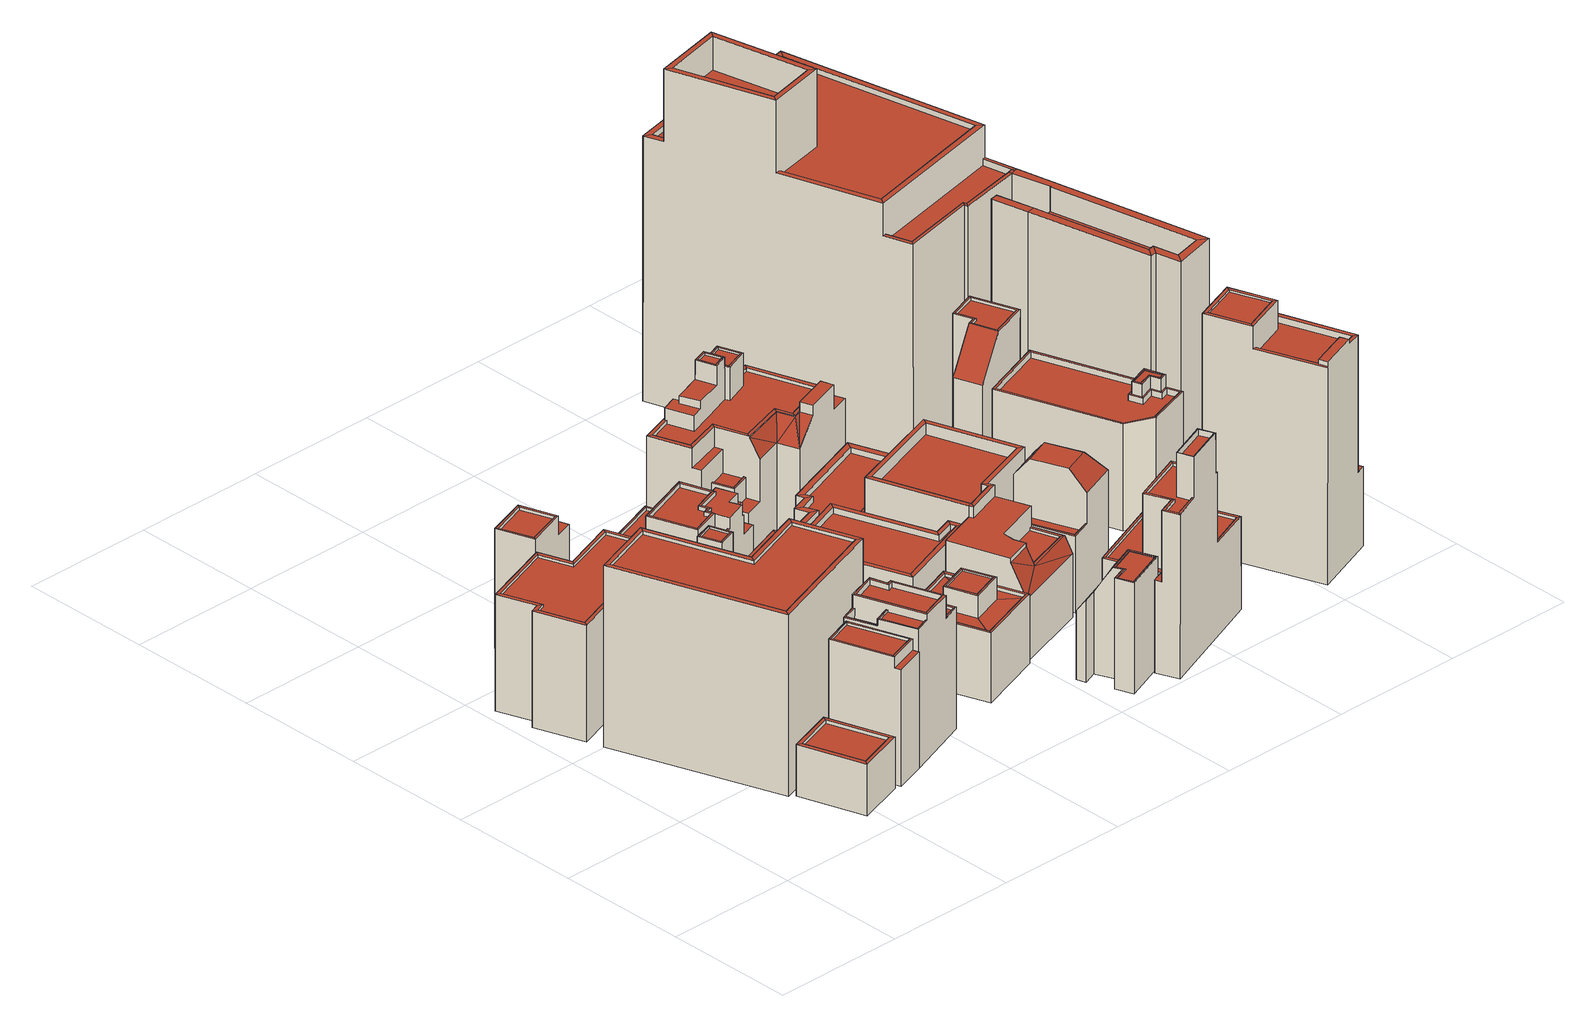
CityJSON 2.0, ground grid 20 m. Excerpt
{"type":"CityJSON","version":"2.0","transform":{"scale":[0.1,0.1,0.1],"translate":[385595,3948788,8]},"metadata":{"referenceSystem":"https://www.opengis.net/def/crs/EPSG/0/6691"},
"CityObjects":{
"building1":{"type":"Building","attributes":{"class":3002,"usage":402,"measuredHeight":7.1,"storeysAboveGround":2,"storeysBelowGround":0,"prefecture":13,"city":13103,"footprintArea":79.51,"fireproofType":1001,"coverageRatio":80,"floorAreaRatio":500,"surveyYear":2021,"urbanPlanType":21,"areaClassificationType":22,"landUseType":212,"districts":"10","detailedUsage":"1221","floodRisk_description":10,"floodRisk_rank":1,"floodRisk_depth":0.02,"floodRisk_adminType":2,"floodRisk_scale":2},"geometry":[{"type":"Solid","lod":"2","boundaries":[[[[0,1,2,3]],[[4,5,6,7]],[[8,9,10,11]],[[12,13,9,8]],[[11,10,14,15]],[[15,14,13,12]],[[3,2,11,15]],[[9,7,6,10]],[[14,5,4,13]],[[2,1,8,11]],[[1,0,12,8]],[[13,4,7,9]],[[0,3,15,12]],[[10,6,5,14]]]],"semantics":{"surfaces":[{"type":"GroundSurface"},{"type":"RoofSurface"},{"type":"WallSurface"}],"values":[[0,1,1,1,1,1,2,2,2,2,2,2,2,2]]}}]},
"building2":{"type":"Building","attributes":{"class":3002,"usage":403,"measuredHeight":26.6,"storeysAboveGround":8,"storeysBelowGround":0,"prefecture":13,"city":13103,"footprintArea":316.37,"fireproofType":1001,"coverageRatio":80,"floorAreaRatio":500,"surveyYear":2021,"urbanPlanType":21,"areaClassificationType":22,"landUseType":212,"districts":"10","detailedUsage":"1241","floodRisk_description":10,"floodRisk_rank":1,"floodRisk_depth":0.02,"floodRisk_adminType":2,"floodRisk_scale":2},"geometry":[{"type":"Solid","lod":"2","boundaries":[[[[16,17,18,19,20,21]],[[22,23,24,25,26,27]],[[28,29,30,31]],[[32,33,34,35]],[[31,30,33,32]],[[36,37,38,39]],[[39,38,29,28]],[[36,35,34,37]],[[34,23,22,37]],[[18,17,39,28]],[[33,24,23,34]],[[37,22,27,38]],[[19,18,28,31]],[[20,19,31,32]],[[21,20,32,35]],[[30,25,24,33]],[[16,21,35,36]],[[38,27,26,29]],[[17,16,36,39]],[[29,26,25,30]]]],"semantics":{"surfaces":[{"type":"GroundSurface"},{"type":"RoofSurface"},{"type":"WallSurface"}],"values":[[0,1,1,1,1,1,1,1,2,2,2,2,2,2,2,2,2,2,2,2]]}}]},
"building3":{"type":"Building","attributes":{"class":3002,"usage":401,"measuredHeight":19.5,"storeysAboveGround":5,"storeysBelowGround":0,"prefecture":13,"city":13103,"footprintArea":52.86,"fireproofType":1001,"coverageRatio":80,"floorAreaRatio":500,"surveyYear":2021,"urbanPlanType":21,"areaClassificationType":22,"landUseType":212,"districts":"10","detailedUsage":"1210","floodRisk_description":10,"floodRisk_rank":1,"floodRisk_depth":0.02,"floodRisk_adminType":2,"floodRisk_scale":2},"geometry":[{"type":"Solid","lod":"2","boundaries":[[[[40,41,42,43]],[[44,45,46,47]],[[48,49,50,51]],[[51,50,45,44]],[[52,53,54,55]],[[56,57,58,59]],[[47,46,49,48]],[[42,41,44,47]],[[45,57,56,46]],[[50,58,57,45]],[[40,43,54,53]],[[55,48,51,52]],[[49,59,58,50]],[[46,56,59,49]],[[42,47,48,55,54,43]],[[40,53,52,51,44,41]]]],"semantics":{"surfaces":[{"type":"GroundSurface"},{"type":"RoofSurface"},{"type":"WallSurface"}],"values":[[0,1,1,1,1,1,1,2,2,2,2,2,2,2,2,2]]}}]},
"building4":{"type":"Building","attributes":{"class":3002,"usage":402,"measuredHeight":18.5,"storeysAboveGround":7,"storeysBelowGround":1,"prefecture":13,"city":13103,"footprintArea":294.1,"fireproofType":1001,"coverageRatio":80,"floorAreaRatio":500,"surveyYear":2021,"urbanPlanType":21,"areaClassificationType":22,"landUseType":212,"districts":"10","detailedUsage":"1221","floodRisk_description":10,"floodRisk_rank":1,"floodRisk_depth":0.01,"floodRisk_adminType":2,"floodRisk_scale":2},"geometry":[{"type":"Solid","lod":"2","boundaries":[[[[60,61,62,63,64,65,66,67]],[[68,69,70,71]],[[72,73,74,75]],[[76,77,78,79]],[[80,81,82,83]],[[84,71,70,85]],[[84,85,77,76]],[[86,87,88,89]],[[90,91,92,93,94,95,96,97]],[[98,99,100,101]],[[79,78,87,86]],[[102,89,88,103]],[[73,72,98,101]],[[102,103,69,68]],[[78,96,95,87]],[[99,81,80,75,74,76,79,100]],[[85,90,97,77]],[[65,64,73,101]],[[98,82,81,99]],[[60,67,89,102]],[[65,101,100,79,86,66]],[[75,80,83,72]],[[88,94,93,103]],[[72,83,82,98]],[[63,62,71,84]],[[63,84,76,74,73,64]],[[77,97,96,78]],[[70,91,90,85]],[[103,93,92,69]],[[67,66,86,89]],[[69,92,91,70]],[[61,60,102,68]],[[62,61,68,71]],[[87,95,94,88]]]],"semantics":{"surfaces":[{"type":"GroundSurface"},{"type":"RoofSurface"},{"type":"WallSurface"}],"values":[[0,1,1,1,1,1,1,1,1,1,1,1,1,1,2,2,2,2,2,2,2,2,2,2,2,2,2,2,2,2,2,2,2,2]]}}]},
"building5":{"type":"Building","attributes":{"class":3002,"usage":402,"measuredHeight":17,"storeysAboveGround":5,"storeysBelowGround":1,"prefecture":13,"city":13103,"footprintArea":63.15,"fireproofType":1001,"coverageRatio":80,"floorAreaRatio":500,"surveyYear":2021,"urbanPlanType":21,"areaClassificationType":22,"landUseType":212,"districts":"10","detailedUsage":"1242","floodRisk_description":10,"floodRisk_rank":1,"floodRisk_depth":0.03,"floodRisk_adminType":2,"floodRisk_scale":2},"geometry":[{"type":"Solid","lod":"2","boundaries":[[[[104,105,106,107]],[[108,109,110,111]],[[112,113,114,115]],[[116,117,118,119]],[[120,121,122,123]],[[123,122,117,116]],[[119,118,121,120]],[[118,115,114,121]],[[121,114,113,122]],[[104,108,111,119,120,105]],[[104,107,109,108]],[[106,105,120,123]],[[117,112,115,118]],[[106,123,116,110,109,107]],[[110,116,119,111]],[[122,113,112,117]]]],"semantics":{"surfaces":[{"type":"GroundSurface"},{"type":"RoofSurface"},{"type":"WallSurface"}],"values":[[0,1,1,1,1,1,1,2,2,2,2,2,2,2,2,2]]}}]},
"building6":{"type":"Building","attributes":{"class":3002,"usage":401,"measuredHeight":18.6,"storeysAboveGround":6,"storeysBelowGround":0,"prefecture":13,"city":13103,"footprintArea":136.41,"fireproofType":1001,"coverageRatio":80,"floorAreaRatio":500,"surveyYear":2021,"urbanPlanType":21,"areaClassificationType":22,"landUseType":212,"districts":"10","detailedUsage":"1210","floodRisk_description":10,"floodRisk_rank":1,"floodRisk_depth":0.01,"floodRisk_adminType":2,"floodRisk_scale":2},"geometry":[{"type":"Solid","lod":"2","boundaries":[[[[124,125,126,127]],[[128,129,130,131]],[[132,133,134,135]],[[136,137,138,139]],[[140,141,142,143]],[[144,145,146,147]],[[148,149,150,151]],[[146,152,153,147]],[[154,155,137,136]],[[156,157,158,159]],[[133,132,140,143]],[[160,161,162,163,164,165,166,167]],[[139,138,168,169]],[[169,168,155,154]],[[149,148,170,171]],[[151,150,145,144]],[[137,129,128,138]],[[135,156,159,132]],[[149,161,160,150]],[[146,166,165,152]],[[126,143,142,151,144,127]],[[138,128,131,168]],[[126,125,133,143]],[[171,170,139,169,163,162]],[[124,127,144,147]],[[171,162,161,149]],[[150,160,167,145]],[[140,158,157,141]],[[168,131,130,155]],[[145,167,166,146]],[[141,157,156,135,134,148,151,142]],[[125,124,147,153,136,139,170,148,134,133]],[[152,165,164,154,136,153]],[[155,130,129,137]],[[164,163,169,154]],[[132,159,158,140]]]],"semantics":{"surfaces":[{"type":"GroundSurface"},{"type":"RoofSurface"},{"type":"WallSurface"}],"values":[[0,1,1,1,1,1,1,1,1,1,1,1,1,1,1,1,2,2,2,2,2,2,2,2,2,2,2,2,2,2,2,2,2,2,2,2]]}}]},
"building7":{"type":"Building","attributes":{"class":3002,"usage":402,"measuredHeight":19.4,"storeysAboveGround":6,"storeysBelowGround":0,"prefecture":13,"city":13103,"footprintArea":118.49,"fireproofType":1001,"coverageRatio":80,"floorAreaRatio":500,"surveyYear":2021,"urbanPlanType":21,"areaClassificationType":22,"landUseType":212,"districts":"10","detailedUsage":"1221","floodRisk_description":10,"floodRisk_rank":1,"floodRisk_depth":0.02,"floodRisk_adminType":2,"floodRisk_scale":2},"geometry":[{"type":"Solid","lod":"2","boundaries":[[[[172,173,174,175]],[[176,177,178,179]],[[180,181,182,183]],[[184,185,186,187]],[[188,189,181,180]],[[190,191,192,193]],[[194,195,196,197,198,199]],[[200,201,202,203]],[[204,205,190,193]],[[206,207,208,209]],[[210,211,212,213]],[[210,214,215,211]],[[183,182,215,214]],[[184,216,217,185]],[[218,219,220,221]],[[177,176,222,223]],[[224,225,226,227,228,229,230,231]],[[205,204,232,233]],[[213,212,189,188]],[[178,234,235,179]],[[233,206,209,205]],[[234,224,231,200,213,188,235]],[[187,221,220,184]],[[235,188,180,232,204,172,175,179]],[[233,232,180,183,217,216,219,218,192,191,207,206]],[[190,208,207,191]],[[201,230,229,202]],[[178,225,224,234]],[[203,228,227,223,222,214,210]],[[223,227,226,177]],[[184,220,219,216]],[[189,196,195,181]],[[182,194,199,215]],[[202,229,228,203]],[[205,209,208,190]],[[210,213,200,203]],[[211,198,197,212]],[[175,174,176,179]],[[187,186,193,192,218,221]],[[217,183,214,222,176,174,173,185]],[[186,185,173,172,204,193]],[[200,231,230,201]],[[215,199,198,211]],[[181,195,194,182]],[[212,197,196,189]],[[177,226,225,178]]]],"semantics":{"surfaces":[{"type":"GroundSurface"},{"type":"RoofSurface"},{"type":"WallSurface"}],"values":[[0,1,1,1,1,1,1,1,1,1,1,1,1,1,1,1,1,1,1,1,2,2,2,2,2,2,2,2,2,2,2,2,2,2,2,2,2,2,2,2,2,2,2,2,2,2]]}}]},
"building8":{"type":"Building","attributes":{"class":3001,"usage":415,"measuredHeight":7.6,"storeysAboveGround":2,"storeysBelowGround":0,"prefecture":13,"city":13103,"footprintArea":52.34,"fireproofType":1003,"coverageRatio":80,"floorAreaRatio":500,"surveyYear":2021,"urbanPlanType":21,"areaClassificationType":22,"landUseType":211,"districts":"10","detailedUsage":"1420","floodRisk_description":10,"floodRisk_rank":1,"floodRisk_depth":0.02,"floodRisk_adminType":2,"floodRisk_scale":2},"geometry":[{"type":"Solid","lod":"2","boundaries":[[[[236,237,238,239]],[[240,241,242,243]],[[244,245,241,240]],[[246,247,245,244]],[[243,242,247,246]],[[248,249,250,251]],[[238,237,240,243]],[[242,249,248,247]],[[236,239,246,244]],[[245,251,250,241]],[[247,248,251,245]],[[241,250,249,242]],[[237,236,244,240]],[[239,238,243,246]]]],"semantics":{"surfaces":[{"type":"GroundSurface"},{"type":"RoofSurface"},{"type":"WallSurface"}],"values":[[0,1,1,1,1,1,2,2,2,2,2,2,2,2]]}}]},
"building9":{"type":"Building","attributes":{"class":3002,"usage":402,"measuredHeight":12.1,"storeysAboveGround":4,"storeysBelowGround":1,"prefecture":13,"city":13103,"footprintArea":117.64,"fireproofType":1001,"coverageRatio":80,"floorAreaRatio":500,"surveyYear":2021,"urbanPlanType":21,"areaClassificationType":22,"landUseType":212,"districts":"10","detailedUsage":"1242","floodRisk_description":10,"floodRisk_rank":1,"floodRisk_depth":0.02,"floodRisk_adminType":2,"floodRisk_scale":2},"geometry":[{"type":"Solid","lod":"2","boundaries":[[[[252,253,254,255,256,257]],[[258,259,260,261]],[[262,263,264,265,266,267,268,269,270]],[[271,272,273,274,275]],[[276,277,278,279]],[[279,278,280,281]],[[282,283,284,285]],[[285,284,277,276]],[[286,287,288,289]],[[286,289,283,282]],[[290,291,292,293,294,295,296,297,298,299]],[[300,301,302,303,304,305,306,307]],[[259,258,275,274]],[[308,281,280,309]],[[310,311,312,313,314,315,316,317,318,319]],[[320,321,322,323]],[[308,309,288,287]],[[311,254,253,279,281,294,293,312]],[[255,254,311,310]],[[308,287,296,295]],[[277,303,302,278]],[[268,267,286,282]],[[257,256,322,321,317,316,299,298,260,259]],[[283,305,304,284]],[[281,308,295,294]],[[292,291,314,313]],[[323,319,318,320]],[[320,318,317,321]],[[278,302,301,280]],[[255,310,319,323,322,256]],[[280,301,300,309]],[[289,306,305,283]],[[258,264,263,275]],[[290,299,316,315]],[[252,257,259,274]],[[309,300,307,288]],[[261,260,298,297,266,265]],[[269,268,282,285]],[[291,290,315,314]],[[272,270,269,285,276,273]],[[261,265,264,258]],[[284,304,303,277]],[[297,296,287,286,267,266]],[[288,307,306,289]],[[271,262,270,272]],[[252,274,273,276,279,253]],[[293,292,313,312]],[[275,263,262,271]]]],"semantics":{"surfaces":[{"type":"GroundSurface"},{"type":"RoofSurface"},{"type":"WallSurface"}],"values":[[0,1,1,1,1,1,1,1,1,1,1,1,1,1,1,1,1,2,2,2,2,2,2,2,2,2,2,2,2,2,2,2,2,2,2,2,2,2,2,2,2,2,2,2,2,2,2,2]]}}]},
"building10":{"type":"Building","attributes":{"class":3002,"usage":401,"measuredHeight":10.1,"storeysAboveGround":3,"storeysBelowGround":0,"prefecture":13,"city":13103,"footprintArea":136.55,"fireproofType":1001,"coverageRatio":80,"floorAreaRatio":500,"surveyYear":2021,"urbanPlanType":21,"areaClassificationType":22,"landUseType":212,"districts":"10","detailedUsage":"1210","floodRisk_description":10,"floodRisk_rank":1,"floodRisk_depth":0.14,"floodRisk_adminType":2,"floodRisk_scale":2},"geometry":[{"type":"Solid","lod":"2","boundaries":[[[[324,325,326,327,328]],[[329,330,331,332]],[[333,334,335,336]],[[337,338,339,340]],[[333,338,337,334]],[[341,342,332,331]],[[343,344,345,346]],[[347,348,330,329]],[[349,350,343,346]],[[341,348,347,342]],[[335,340,339,336]],[[344,351,352,345]],[[353,354,355,356]],[[352,351,350,349]],[[349,354,353,352]],[[336,351,344,333]],[[339,350,351,336]],[[333,344,343,338]],[[346,355,354,349]],[[352,353,356,345]],[[341,335,334,348]],[[348,334,337,330]],[[347,325,324,328,342]],[[335,341,331,340]],[[329,332,327,326]],[[345,356,355,346]],[[338,343,350,339]],[[328,327,332,342]],[[330,337,340,331]],[[347,329,326,325]]]],"semantics":{"surfaces":[{"type":"GroundSurface"},{"type":"RoofSurface"},{"type":"WallSurface"}],"values":[[0,1,1,1,1,1,1,1,1,1,1,1,1,1,2,2,2,2,2,2,2,2,2,2,2,2,2,2,2,2]]}}]},
"building11":{"type":"Building","attributes":{"class":3002,"usage":402,"measuredHeight":10,"storeysAboveGround":3,"storeysBelowGround":0,"prefecture":13,"city":13103,"footprintArea":578.48,"fireproofType":1001,"coverageRatio":80,"floorAreaRatio":500,"surveyYear":2021,"urbanPlanType":21,"areaClassificationType":22,"landUseType":212,"districts":"10","detailedUsage":"1242","floodRisk_description":10,"floodRisk_rank":1,"floodRisk_depth":0.04,"floodRisk_adminType":2,"floodRisk_scale":2},"geometry":[{"type":"Solid","lod":"2","boundaries":[[[[357,358,359,360,361,362,363,364]],[[365,366,367,368]],[[369,370,371,372]],[[373,374,375,376]],[[377,378,379,380,381,382,383,384,385,386,387,388,389,390,391,392,393,394]],[[369,372,395,396]],[[396,395,397,398]],[[399,400,401,402]],[[368,367,403,404]],[[405,406,401,400]],[[407,408,409,410]],[[404,403,411,412]],[[412,411,374,373]],[[413,414,415,416]],[[365,376,375,366]],[[417,418,406,405]],[[416,415,371,370]],[[419,398,397,420]],[[413,421,422,423,414]],[[419,420,418,417]],[[424,425,426,427,428,429]],[[430,399,402,431,432]],[[367,429,428,403]],[[408,396,398,409]],[[374,426,425,375]],[[395,394,393,397]],[[403,428,427,411]],[[360,359,413,416]],[[401,389,388,402]],[[409,398,419,361,360,416,370,410]],[[415,379,378,371]],[[432,386,385,365,368,430]],[[431,387,386,432]],[[420,392,391,418]],[[414,380,379,415]],[[402,388,387,431]],[[400,399,357,364]],[[362,361,419,417]],[[373,376,384,383]],[[364,363,405,400]],[[363,362,417,405]],[[418,391,390,406]],[[407,369,396,408]],[[422,421,412,373,383,382]],[[358,357,399,430,368,404]],[[385,384,376,365]],[[406,390,389,401]],[[410,370,369,407]],[[411,427,426,374]],[[422,382,381,423]],[[397,393,392,420]],[[371,378,377,372]],[[366,424,429,367]],[[372,377,394,395]],[[423,381,380,414]],[[375,425,424,366]],[[358,404,412,421,413,359]]]],"semantics":{"surfaces":[{"type":"GroundSurface"},{"type":"RoofSurface"},{"type":"WallSurface"}],"values":[[0,1,1,1,1,1,1,1,1,1,1,1,1,1,1,1,1,1,1,1,1,1,2,2,2,2,2,2,2,2,2,2,2,2,2,2,2,2,2,2,2,2,2,2,2,2,2,2,2,2,2,2,2,2,2,2,2]]}}]},
"building12":{"type":"Building","attributes":{"class":3002,"usage":402,"measuredHeight":14.8,"storeysAboveGround":5,"storeysBelowGround":1,"prefecture":13,"city":13103,"footprintArea":60.17,"fireproofType":1001,"coverageRatio":80,"floorAreaRatio":500,"surveyYear":2021,"urbanPlanType":21,"areaClassificationType":22,"landUseType":212,"districts":"10","detailedUsage":"1242","floodRisk_description":10,"floodRisk_rank":1,"floodRisk_depth":0.14,"floodRisk_adminType":2,"floodRisk_scale":2},"geometry":[{"type":"Solid","lod":"2","boundaries":[[[[433,434,435,436,437,438,439,440]],[[441,442,443]],[[441,444,445]],[[441,443,446]],[[447,448,449,450]],[[450,449,451,452]],[[453,454,455,456,457,458]],[[459,460,461,462]],[[463,464,460,459]],[[441,445,442]],[[447,462,461,448]],[[452,451,464,463]],[[439,438,459,462]],[[448,456,455,449]],[[451,454,453,464]],[[438,437,463,459]],[[436,435,444,441]],[[461,457,456,448]],[[460,458,457,461]],[[444,435,434,445]],[[443,442,433,440,447,450]],[[443,450,452,446]],[[436,441,446,452,463,437]],[[434,433,442,445]],[[464,453,458,460]],[[440,439,462,447]],[[449,455,454,451]]]],"semantics":{"surfaces":[{"type":"GroundSurface"},{"type":"RoofSurface"},{"type":"WallSurface"}],"values":[[0,1,1,1,1,1,1,1,1,1,1,1,2,2,2,2,2,2,2,2,2,2,2,2,2,2,2]]}}]},
"building13":{"type":"Building","attributes":{"class":3002,"usage":402,"measuredHeight":18.2,"storeysAboveGround":5,"storeysBelowGround":1,"prefecture":13,"city":13103,"footprintArea":342.9,"fireproofType":1001,"coverageRatio":80,"floorAreaRatio":500,"surveyYear":2021,"urbanPlanType":21,"areaClassificationType":22,"landUseType":212,"districts":"10","detailedUsage":"1221","floodRisk_description":10,"floodRisk_rank":1,"floodRisk_depth":0.02,"floodRisk_adminType":2,"floodRisk_scale":2},"geometry":[{"type":"Solid","lod":"2","boundaries":[[[[465,466,467,468,469,470,471,472]],[[473,474,475]],[[476,477,478,479,480,481,482,483]],[[480,484,485,481]],[[475,486,473]],[[487,488,489,490]],[[491,492,493,494]],[[495,496,497,498,499,500]],[[501,502,503,504]],[[505,506,507,508]],[[509,510,511,512,513,514]],[[515,486,516]],[[517,518,519,520]],[[521,522,523,524]],[[525,526,502,501]],[[527,528,529,530]],[[531,532,533,534]],[[525,479,478,526]],[[505,508,535,536]],[[524,523,494,493]],[[515,473,486]],[[475,474,537]],[[538,536,535,539]],[[540,541,542,543,544]],[[538,539,485,484]],[[545,546,547,548]],[[504,503,549,550,507,506,551,552]],[[537,553,475]],[[554,555,556,557,558,559,560,561]],[[562,563,564,565,566]],[[567,568,569,570]],[[571,572,573,574]],[[568,488,487,569]],[[575,576,577,578,579,580,581,582,583,584,585,586,587,588,589,590,591,592,593,594,595]],[[490,489,567,570]],[[521,596,492,491,597,522]],[[598,599,600,541,540]],[[500,541,600,495]],[[537,536,538,519,518,497,496,599,598,545,548,553]],[[596,562,566,492]],[[537,474,505,536]],[[583,522,597,584]],[[488,573,572,489]],[[474,473,506,505]],[[493,565,564,524]],[[524,564,563,521]],[[598,540,546,545]],[[591,535,508,592]],[[575,503,502,576]],[[567,571,574,568]],[[491,569,487,597]],[[535,591,590,539]],[[522,583,582,523]],[[592,508,507,593]],[[576,502,526,577]],[[581,494,523,582]],[[483,512,511,476]],[[529,528,509,514]],[[577,526,478,578]],[[521,563,562,596]],[[594,550,549,595]],[[551,515,516,533,532]],[[589,485,539,590]],[[492,566,565,493]],[[477,476,511,510,580,579]],[[552,531,534,559,558]],[[542,499,498,543]],[[579,578,478,477]],[[555,525,501,556]],[[489,572,571,567]],[[525,555,554,479]],[[570,569,491,494,581,580,510,509,528,527]],[[550,594,593,507]],[[466,486,475,467]],[[599,496,495,600]],[[568,574,573,488]],[[499,542,541,500]],[[530,529,514,513,586,585,584,597,487,490]],[[547,468,467,475,553,548]],[[497,518,517,470,469,544,543,498]],[[531,552,551,532]],[[468,547,546,540,544,469]],[[482,587,586,513,512,483]],[[482,481,588,587]],[[534,533,516,486,466,465,560,559]],[[473,515,551,506]],[[470,517,520,484,480,471]],[[504,557,556,501]],[[538,484,520,519]],[[552,558,557,504]],[[560,465,472,561]],[[530,490,570,527]],[[485,589,588,481]],[[503,575,595,549]],[[561,472,471,480,479,554]]]],"semantics":{"surfaces":[{"type":"GroundSurface"},{"type":"RoofSurface"},{"type":"WallSurface"}],"values":[[0,1,1,1,1,1,1,1,1,1,1,1,1,1,1,1,1,1,1,1,1,1,1,1,1,1,1,1,1,1,1,1,1,1,1,1,1,2,2,2,2,2,2,2,2,2,2,2,2,2,2,2,2,2,2,2,2,2,2,2,2,2,2,2,2,2,2,2,2,2,2,2,2,2,2,2,2,2,2,2,2,2,2,2,2,2,2,2,2,2,2,2,2,2,2]]}}]},
"building14":{"type":"Building","attributes":{"class":3002,"usage":402,"measuredHeight":15.4,"storeysAboveGround":3,"storeysBelowGround":1,"prefecture":13,"city":13103,"footprintArea":239.18,"fireproofType":1001,"coverageRatio":80,"floorAreaRatio":500,"surveyYear":2021,"urbanPlanType":21,"areaClassificationType":22,"landUseType":212,"districts":"10","detailedUsage":"1242","floodRisk_description":10,"floodRisk_rank":1,"floodRisk_depth":0.04,"floodRisk_adminType":2,"floodRisk_scale":2},"geometry":[{"type":"Solid","lod":"2","boundaries":[[[[601,602,603,604,605,606,607,608]],[[609,610,611,612,613,614,615,616,617]],[[618,619,620,621]],[[622,623,624,625]],[[626,627,628]],[[626,629,630]],[[631,632,633]],[[632,634,635,633]],[[636,637,638,639,640,641]],[[626,642,629]],[[618,621,635,634]],[[625,624,620,619]],[[631,633,623,622]],[[643,630,644,645]],[[643,646,626,630]],[[647,648,649,650,651,652]],[[626,628,642]],[[643,652,651,646]],[[624,638,637,620]],[[649,617,616,627,650]],[[644,630,629,604,603,618,634,611,610]],[[616,615,628,627]],[[620,637,636,621]],[[622,608,607,613,631]],[[602,601,625,619]],[[621,636,641,635]],[[603,602,619,618]],[[605,604,629,642]],[[607,606,614,613]],[[645,644,610,609,648,647]],[[635,641,640,633]],[[649,648,609,617]],[[645,647,652,643]],[[601,608,622,625]],[[611,634,632,612]],[[612,632,631,613]],[[623,639,638,624]],[[606,605,642,628,615,614]],[[646,651,650,627,626]],[[633,640,639,623]]]],"semantics":{"surfaces":[{"type":"GroundSurface"},{"type":"RoofSurface"},{"type":"WallSurface"}],"values":[[0,1,1,1,1,1,1,1,1,1,1,1,1,1,1,1,1,2,2,2,2,2,2,2,2,2,2,2,2,2,2,2,2,2,2,2,2,2,2,2]]}}]},
"building15":{"type":"Building","attributes":{"class":3002,"usage":402,"measuredHeight":22.6,"storeysAboveGround":7,"storeysBelowGround":2,"prefecture":13,"city":13103,"footprintArea":209.36,"fireproofType":1001,"coverageRatio":80,"floorAreaRatio":500,"surveyYear":2021,"urbanPlanType":21,"areaClassificationType":22,"landUseType":212,"districts":"10","detailedUsage":"1221","floodRisk_description":10,"floodRisk_rank":1,"floodRisk_depth":0.13,"floodRisk_adminType":2,"floodRisk_scale":2},"geometry":[{"type":"Solid","lod":"2","boundaries":[[[[653,654,655,656,657,658]],[[659,660,661,662,663]],[[664,665,666,667]],[[668,669,670,671]],[[672,673,674,675]],[[676,677,678,679]],[[680,681,682,683,684,685,686]],[[687,688,689,690]],[[664,675,674,665]],[[667,666,663,662]],[[691,692,693,694,695,696,697,698]],[[699,700,701,702]],[[673,672,703,704]],[[671,670,700,699]],[[705,706,707,708]],[[679,678,687,690]],[[677,676,684,683,682]],[[702,701,669,668]],[[709,710,711,712,713,714,715]],[[709,662,661,689,688,710]],[[673,695,694,674]],[[682,714,713,677]],[[665,693,692,666]],[[704,703,668,671,697,696]],[[653,658,685,684]],[[656,655,679,690]],[[678,712,711,687]],[[686,675,664,680]],[[669,707,706,670]],[[666,692,691,663]],[[670,706,705,700]],[[681,715,714,682]],[[704,696,695,673]],[[677,713,712,678]],[[655,654,676,679]],[[658,657,672,675,686,685]],[[662,709,715,681,667]],[[663,691,698,659]],[[701,708,707,669]],[[659,699,702,660]],[[654,653,684,676]],[[680,664,667,681]],[[660,702,668,703,672,657,656,690,689,661]],[[697,671,699,659,698]],[[674,694,693,665]],[[687,711,710,688]],[[700,705,708,701]]]],"semantics":{"surfaces":[{"type":"GroundSurface"},{"type":"RoofSurface"},{"type":"WallSurface"}],"values":[[0,1,1,1,1,1,1,1,1,1,1,1,1,1,1,1,1,1,1,2,2,2,2,2,2,2,2,2,2,2,2,2,2,2,2,2,2,2,2,2,2,2,2,2,2,2,2]]}}]},
"building16":{"type":"Building","attributes":{"class":3002,"usage":402,"measuredHeight":15.5,"storeysAboveGround":5,"storeysBelowGround":1,"prefecture":13,"city":13103,"footprintArea":63.92,"fireproofType":1001,"coverageRatio":80,"floorAreaRatio":500,"surveyYear":2021,"urbanPlanType":21,"areaClassificationType":22,"landUseType":212,"districts":"10","detailedUsage":"1242","floodRisk_description":10,"floodRisk_rank":1,"floodRisk_depth":0.04,"floodRisk_adminType":2,"floodRisk_scale":2},"geometry":[{"type":"Solid","lod":"2","boundaries":[[[[716,717,718,719,720,721]],[[722,723,724,725]],[[726,727,728,729,730,731,732]],[[733,734,735]],[[736,737,735,734]],[[738,739,740,741]],[[742,743,744,745]],[[742,725,724,743]],[[739,738,723,722]],[[733,746,736,734]],[[747,737,736,746]],[[735,748,733]],[[721,720,735,737]],[[747,746,733,748,742,745,732,731,741,740]],[[723,729,728,724]],[[743,727,726,744]],[[718,725,742,719]],[[721,737,747,740,739,716]],[[718,717,722,725]],[[741,731,730,738]],[[717,716,739,722]],[[744,726,732,745]],[[724,728,727,743]],[[735,720,719,742,748]],[[738,730,729,723]]]],"semantics":{"surfaces":[{"type":"GroundSurface"},{"type":"RoofSurface"},{"type":"WallSurface"}],"values":[[0,1,1,1,1,1,1,1,1,1,1,1,2,2,2,2,2,2,2,2,2,2,2,2,2]]}}]},
"building17":{"type":"Building","attributes":{"class":3002,"usage":402,"measuredHeight":20.4,"storeysAboveGround":6,"storeysBelowGround":1,"prefecture":13,"city":13103,"footprintArea":75.55,"fireproofType":1001,"coverageRatio":80,"floorAreaRatio":700,"surveyYear":2021,"urbanPlanType":21,"areaClassificationType":22,"landUseType":212,"districts":"10","detailedUsage":"1221","floodRisk_description":10,"floodRisk_rank":1,"floodRisk_depth":0.06,"floodRisk_adminType":2,"floodRisk_scale":2},"geometry":[{"type":"Solid","lod":"2","boundaries":[[[[749,750,751,752,753,754]],[[755,756,757,758]],[[759,760,761,762,763,764]],[[757,765,766,758]],[[767,758,766,768]],[[769,770,765,757]],[[767,768,771,772]],[[772,771,773,774]],[[774,773,770,769]],[[750,749,774,769]],[[752,751,756,755]],[[768,762,761,771]],[[749,754,772,774]],[[766,763,762,768]],[[754,753,767,772]],[[771,761,760,773]],[[770,759,764,765]],[[756,751,750,769,757]],[[765,764,763,766]],[[767,753,752,755,758]],[[773,760,759,770]]]],"semantics":{"surfaces":[{"type":"GroundSurface"},{"type":"RoofSurface"},{"type":"WallSurface"}],"values":[[0,1,1,1,1,1,1,1,1,2,2,2,2,2,2,2,2,2,2,2,2]]}}]},
"building18":{"type":"Building","attributes":{"class":3002,"usage":402,"measuredHeight":15.1,"storeysAboveGround":3,"storeysBelowGround":1,"prefecture":13,"city":13103,"footprintArea":231.56,"fireproofType":1001,"coverageRatio":80,"floorAreaRatio":700,"surveyYear":2021,"urbanPlanType":21,"areaClassificationType":22,"landUseType":212,"districts":"10","detailedUsage":"1242","floodRisk_description":10,"floodRisk_rank":1,"floodRisk_depth":0.04,"floodRisk_adminType":2,"floodRisk_scale":2},"geometry":[{"type":"Solid","lod":"2","boundaries":[[[[775,776,777,778,779]],[[780,781,782,783,784,785,786,787,788,789,790]],[[791,792,793,794]],[[795,796,797,798]],[[799,800,801,802]],[[803,804,805,806]],[[807,808,792,791]],[[802,801,809,810]],[[811,812,813,814]],[[807,810,809,808]],[[815,816,804,803]],[[817,818,819,820]],[[817,814,813,818]],[[820,819,816,815]],[[821,822,812,811]],[[798,797,823,824]],[[795,806,805,796]],[[825,826,827,828,829,830]],[[821,824,823,822]],[[794,793,800,799]],[[823,781,780,822]],[[793,826,825,800]],[[796,783,782,797]],[[810,807,824,821]],[[806,799,802,811,814,779,778,803]],[[778,777,815,803]],[[802,810,821,811]],[[809,829,828,808]],[[807,791,798,824]],[[791,794,795,798]],[[805,784,783,796]],[[819,787,786,816]],[[804,785,784,805]],[[801,830,829,809]],[[792,827,826,793]],[[800,825,830,801]],[[794,799,806,795]],[[813,789,788,818]],[[776,775,817,820]],[[775,779,814,817]],[[822,780,790,812]],[[797,782,781,823]],[[777,776,820,815]],[[818,788,787,819]],[[808,828,827,792]],[[812,790,789,813]],[[816,786,785,804]]]],"semantics":{"surfaces":[{"type":"GroundSurface"},{"type":"RoofSurface"},{"type":"WallSurface"}],"values":[[0,1,1,1,1,1,1,1,1,1,1,1,1,1,1,1,1,1,1,1,2,2,2,2,2,2,2,2,2,2,2,2,2,2,2,2,2,2,2,2,2,2,2,2,2,2,2]]}}]},
"building19":{"type":"Building","attributes":{"class":3002,"usage":402,"measuredHeight":31.8,"storeysAboveGround":8,"storeysBelowGround":1,"prefecture":13,"city":13103,"footprintArea":171.13,"fireproofType":1001,"coverageRatio":80,"floorAreaRatio":700,"surveyYear":2021,"urbanPlanType":21,"areaClassificationType":22,"landUseType":212,"districts":"10","detailedUsage":"1221","floodRisk_description":10,"floodRisk_rank":1,"floodRisk_depth":0.11,"floodRisk_adminType":2,"floodRisk_scale":2},"geometry":[{"type":"Solid","lod":"2","boundaries":[[[[831,832,833,834,835,836]],[[837,838,839,840,841]],[[842,843,844,845]],[[846,847,848,849]],[[850,851,852,853]],[[854,855,847,846]],[[849,848,856,857]],[[858,859,860,861]],[[857,856,855,854]],[[862,863,864,865,866,867,868,869]],[[870,871,872,873,874,875,876,877,878,879,880]],[[881,882,883,884]],[[851,850,839,838]],[[855,858,861,847]],[[836,863,862,849,857,831]],[[867,871,870,868]],[[866,872,871,867]],[[837,845,844,864,863,836,835,882,881,838]],[[839,876,875,840]],[[868,870,880,869]],[[848,860,859,856]],[[840,875,874,841]],[[850,877,876,839]],[[832,831,857,854]],[[864,844,843,865]],[[847,861,860,848]],[[873,842,845,837,841,874]],[[856,859,858,855]],[[884,851,838,881]],[[833,852,851,884,883,834]],[[853,878,877,850]],[[846,879,878,853,852,833,832,854]],[[835,834,883,882]],[[866,865,843,842,873,872]],[[879,846,849,862,869,880]]]],"semantics":{"surfaces":[{"type":"GroundSurface"},{"type":"RoofSurface"},{"type":"WallSurface"}],"values":[[0,1,1,1,1,1,1,1,1,1,1,1,1,2,2,2,2,2,2,2,2,2,2,2,2,2,2,2,2,2,2,2,2,2,2]]}}]},
"building20":{"type":"Building","attributes":{"class":3002,"usage":402,"measuredHeight":42.5,"storeysAboveGround":9,"storeysBelowGround":0,"prefecture":13,"city":13103,"footprintArea":1314.45,"fireproofType":1001,"coverageRatio":80,"floorAreaRatio":700,"surveyYear":2021,"urbanPlanType":21,"areaClassificationType":22,"landUseType":212,"districts":"10","detailedUsage":"1221","floodRisk_description":10,"floodRisk_rank":1,"floodRisk_depth":0.28,"floodRisk_adminType":2,"floodRisk_scale":2},"geometry":[{"type":"Solid","lod":"2","boundaries":[[[[885,886,887,888,889,890,891,892,893,894,895,896,897,898,899,900,901,902,903,904,905,906,907,908]],[[909,910,911,912]],[[913,914,915,916]],[[917,918,919,920]],[[921,922,923,924]],[[925,926,927,928]],[[929,930,931,932]],[[933,934,925,928]],[[915,935,936,916]],[[937,938,939,940]],[[941,942,943,944]],[[909,912,945,946]],[[947,946,945,948]],[[949,950,951,952,953,954]],[[955,956,957,958]],[[959,960,961,962]],[[963,964,965,966,967,968,969]],[[970,971,939,938]],[[921,924,931,930]],[[947,948,911,910]],[[929,932,972,973]],[[913,974,975,914]],[[976,977,978,979,980,981,982,983,984]],[[985,986,987,988,989,990,991,992,993,994,995,996]],[[973,972,997,998]],[[970,999,1000,971]],[[1001,1002,1003,1004,1005,1006,1007]],[[1008,937,940,1009]],[[941,1010,1011,942]],[[944,943,934,933]],[[1012,956,955,923]],[[1013,967,966,1014]],[[964,963,1000,999]],[[998,997,917,920]],[[966,965,1014]],[[967,1013,975,974]],[[922,1012,923]],[[1014,965,1015,1016]],[[912,959,962,945]],[[975,1002,1001,914]],[[982,981,886,885,1008,1009]],[[995,946,947,919,918,996]],[[934,953,952,925]],[[908,907,938,937]],[[924,990,989,931]],[[935,1006,1005,1016,1015,998,920,936]],[[955,992,991,923]],[[911,960,959,912]],[[997,986,985,917]],[[972,987,986,997]],[[995,994,909,946]],[[971,976,984,939]],[[925,952,951,926]],[[915,1007,1006,935]],[[1011,950,949,942]],[[914,1001,1007,915]],[[917,985,996,918]],[[927,973,998,1015,965,964,904,903,928]],[[1016,1005,1004,1014]],[[958,957,910,909,994,993]],[[940,983,982,1009]],[[898,897,930,929]],[[900,899,1010,941]],[[963,978,977,1000]],[[891,890,974,913]],[[901,900,941,944]],[[889,888,968,967]],[[890,889,967,974]],[[885,908,937,1008]],[[948,961,960,911]],[[945,962,961,948]],[[894,893,956,1012]],[[905,904,964,999]],[[939,984,983,940]],[[979,969,968,888,887,980]],[[886,981,980,887]],[[893,892,916,936,920,919,947,910,957,956]],[[942,949,954,943]],[[1014,1004,1003,1013]],[[932,988,987,972]],[[895,894,1012,922]],[[943,954,953,934]],[[926,951,950,1011,1010,899,898,929,973,927]],[[896,895,922,921]],[[969,979,978,963]],[[903,902,933,928]],[[923,991,990,924]],[[902,901,944,933]],[[897,896,921,930]],[[906,905,999,970]],[[1000,977,976,971]],[[958,993,992,955]],[[892,891,913,916]],[[1013,1003,1002,975]],[[907,906,970,938]],[[931,989,988,932]]]],"semantics":{"surfaces":[{"type":"GroundSurface"},{"type":"RoofSurface"},{"type":"WallSurface"}],"values":[[0,1,1,1,1,1,1,1,1,1,1,1,1,1,1,1,1,1,1,1,1,1,1,1,1,1,1,1,1,1,1,1,1,1,1,1,1,1,2,2,2,2,2,2,2,2,2,2,2,2,2,2,2,2,2,2,2,2,2,2,2,2,2,2,2,2,2,2,2,2,2,2,2,2,2,2,2,2,2,2,2,2,2,2,2,2,2,2,2,2,2,2,2,2,2,2]]}}]}
},
"vertices":[
[204,143,28],[237,44,28],[164,20,28],[132,119,28],[201,136,101],[139,115,101],[168,27,101],[230,48,101],[237,44,106],[230,48,106],[168,27,106],[164,20,106],[204,143,106],[201,136,106],[139,115,106],[132,119,106],
[195,268,22],[296,303,22],[331,202,22],[131,132,22],[43,386,22],[142,420,22],[191,259,292],[138,412,292],[51,382,292],[135,141,292],[322,206,292],[292,294,292],[331,202,297],[322,206,297],[135,141,297],[131,132,297],[43,386,297],[51,382,297],[138,412,297],[142,420,297],[195,268,297],[191,259,297],[292,294,297],[296,303,297],
[248,44,26],[214,144,26],[261,160,26],[295,60,26],[214,144,220],[217,143,220],[259,157,220],[261,160,220],[292,69,220],[289,71,220],[246,57,220],[245,53,220],[245,53,203],[248,44,203],[295,60,203],[292,69,203],[259,157,216],[217,143,216],[246,57,216],[289,71,216],
[21,487,24],[1,544,24],[112,582,24],[129,533,24],[247,574,24],[275,491,24],[33,407,24],[7,482,24],[1,544,201],[8,541,201],[108,576,201],[112,582,201],[243,567,148],[247,574,148],[213,563,148],[215,557,148],[213,563,201],[210,556,201],[235,483,201],[242,480,201],[215,557,143],[240,485,143],[268,495,143],[243,567,143],[129,533,201],[125,527,201],[33,407,201],[36,414,201],[14,478,201],[7,482,201],[125,527,197],[108,576,197],[8,541,197],[28,483,197],[14,478,197],[36,414,197],[235,483,197],[210,556,197],[268,495,148],[240,485,148],[242,480,148],[275,491,148],[21,487,201],[28,483,201],
[214,628,28],[123,596,28],[104,652,28],[197,684,28],[214,628,179],[197,684,179],[166,673,179],[185,618,179],[164,669,204],[108,649,204],[125,601,204],[181,620,204],[166,673,209],[164,669,209],[181,620,209],[185,618,209],[123,596,209],[125,601,209],[108,649,209],[104,652,209],
[165,370,21],[305,418,21],[335,330,21],[195,282,21],[238,392,267],[214,384,267],[224,355,267],[248,363,267],[301,411,130],[305,418,130],[260,402,130],[262,397,130],[210,385,270],[214,384,270],[238,392,270],[240,395,270],[328,334,130],[289,320,130],[290,315,130],[335,330,130],[195,282,220],[198,289,220],[171,367,220],[165,370,220],[260,402,220],[257,396,220],[284,318,220],[290,315,220],[212,381,220],[210,385,220],[222,351,270],[224,355,270],[262,397,123],[289,320,123],[328,334,123],[301,411,123],[284,318,214],[257,396,214],[241,391,214],[251,361,214],[222,351,214],[212,381,214],[171,367,214],[198,289,214],[248,363,270],[251,361,270],[240,395,220],[241,391,220],
[301,67,20],[265,169,20],[369,205,20],[404,104,20],[369,205,205],[367,201,205],[400,105,205],[404,104,205],[325,76,240],[327,80,240],[294,175,240],[289,178,240],[268,168,220],[265,169,220],[281,123,220],[283,124,220],[375,93,240],[371,96,240],[284,122,231],[306,130,231],[305,132,231],[281,123,231],[294,175,232],[327,80,232],[371,96,232],[347,165,232],[340,162,232],[331,189,232],[349,169,205],[351,173,205],[344,171,205],[342,167,205],[301,67,231],[302,70,231],[324,78,228],[306,130,228],[284,122,228],[302,70,228],[342,167,240],[340,162,240],[347,165,240],[349,169,240],[334,193,240],[331,189,240],[290,175,220],[289,178,220],[305,132,205],[290,175,205],[268,168,205],[283,124,205],[334,193,205],[335,190,205],[374,96,201],[400,105,201],[367,201,201],[335,190,201],[342,167,201],[344,171,201],[351,173,201],[349,169,201],[325,76,231],[324,78,231],[374,96,205],[375,93,205],
[424,644,21],[320,607,21],[304,652,21],[408,688,21],[320,607,98],[322,611,98],[308,650,98],[304,652,98],[424,644,98],[420,646,98],[408,688,98],[406,684,98],[406,684,94],[308,650,94],[322,611,94],[420,646,94],
[320,605,19],[425,642,19],[438,602,19],[461,610,19],[479,561,19],[351,516,19],[353,521,125],[351,516,125],[417,539,125],[416,543,125],[333,605,120],[325,603,120],[353,521,120],[416,543,120],[408,567,120],[401,564,120],[404,554,120],[360,539,120],[336,607,120],[333,605,125],[336,607,125],[335,611,125],[320,605,125],[325,603,125],[335,611,148],[339,609,148],[422,638,148],[425,642,148],[437,595,148],[442,592,148],[404,554,148],[400,557,148],[362,543,148],[360,539,148],[401,564,148],[410,567,148],[405,569,148],[396,566,148],[443,568,142],[466,576,142],[455,606,142],[439,600,142],[442,592,142],[405,580,142],[410,567,142],[408,567,142],[417,539,142],[450,551,142],[401,582,142],[437,595,142],[422,638,142],[339,609,142],[362,543,142],[400,557,142],[396,566,142],[405,569,142],[405,580,148],[401,582,148],[461,610,125],[438,602,125],[439,600,125],[455,606,125],[466,576,125],[443,568,125],[450,551,125],[454,552,125],[450,567,125],[474,576,125],[450,567,95],[454,552,95],[479,561,95],[474,576,95],
[447,244,14],[550,279,14],[591,162,14],[488,126,14],[447,243,14],[591,162,120],[586,164,120],[490,131,120],[488,126,120],[539,235,115],[547,274,115],[452,241,115],[490,218,115],[586,164,115],[556,187,115],[507,170,115],[490,131,115],[452,241,120],[447,243,120],[556,187,149],[539,235,149],[537,231,149],[552,189,149],[550,279,120],[547,274,120],[509,174,149],[507,170,149],[490,218,149],[494,216,149],[494,216,147],[509,174,147],[552,189,147],[537,231,147],
[558,450,15],[610,303,15],[439,243,15],[359,474,15],[553,542,15],[549,554,15],[688,602,15],[722,507,15],[573,315,154],[568,306,154],[597,316,154],[602,325,154],[477,493,113],[470,513,113],[464,502,113],[471,482,113],[413,422,154],[422,418,154],[517,451,154],[522,461,154],[471,482,104],[464,502,104],[370,468,104],[445,255,104],[460,260,104],[469,263,104],[413,422,104],[522,461,104],[573,315,104],[593,322,104],[591,331,104],[547,455,104],[710,513,104],[683,591,104],[560,548,104],[564,537,104],[537,527,104],[545,507,104],[545,507,113],[533,512,113],[537,527,113],[526,533,113],[558,450,113],[722,507,113],[710,513,113],[547,455,113],[600,308,154],[610,303,154],[688,602,113],[683,591,113],[477,493,76],[533,512,76],[526,533,76],[470,513,76],[476,264,154],[472,255,154],[439,243,113],[445,255,113],[370,468,113],[359,474,113],[549,554,113],[560,548,113],[553,542,113],[564,537,113],[472,255,113],[469,263,113],[460,260,113],[568,306,145],[517,451,145],[422,418,145],[476,264,145],[600,308,145],[597,316,145],[602,325,113],[591,331,113],[593,322,113],
[634,87,13],[613,79,13],[608,93,13],[675,119,13],[705,42,13],[638,16,13],[628,42,13],[650,50,13],[675,119,117],[634,87,137],[644,63,180],[608,93,117],[613,79,137],[690,81,180],[650,50,181],[654,48,181],[648,61,181],[644,63,181],[689,77,181],[690,81,181],[702,43,180],[689,77,180],[648,61,180],[654,48,180],[631,40,180],[640,19,180],[638,16,181],[640,19,181],[631,40,181],[628,42,181],[705,42,181],[702,43,181],
[690,609,16],[568,567,16],[557,598,16],[483,573,16],[465,624,16],[440,616,16],[414,692,16],[636,767,16],[586,594,199],[577,619,199],[557,598,170],[482,713,200],[484,709,200],[604,750,200],[608,757,200],[414,692,200],[421,688,200],[459,701,200],[458,704,200],[435,629,200],[439,636,200],[568,567,170],[555,693,259],[552,694,259],[534,688,259],[532,684,259],[545,722,245],[549,720,245],[581,732,245],[583,736,245],[503,605,134],[506,606,134],[496,635,134],[468,625,134],[469,622,134],[478,596,134],[627,730,200],[623,723,200],[656,624,200],[664,621,200],[577,619,200],[586,594,200],[589,601,200],[580,626,200],[479,699,218],[486,702,218],[482,713,218],[458,704,218],[472,663,218],[490,670,218],[599,599,199],[605,580,199],[440,616,170],[496,635,170],[492,647,170],[435,629,170],[559,690,245],[558,686,245],[595,700,245],[592,702,245],[618,728,200],[614,721,200],[522,714,230],[479,699,230],[490,670,230],[532,684,230],[654,617,214],[599,599,214],[605,580,214],[660,599,214],[512,605,200],[509,598,200],[509,598,199],[492,647,200],[496,654,200],[476,592,137],[478,596,137],[469,622,137],[468,625,137],[465,624,137],[507,603,106],[476,592,106],[483,573,106],[513,583,106],[652,622,200],[597,604,200],[599,599,200],[654,617,200],[513,583,170],[608,757,176],[618,728,176],[627,730,176],[664,621,176],[654,617,176],[660,599,176],[690,609,176],[636,767,176],[558,694,242],[559,690,242],[592,702,242],[581,732,242],[549,720,242],[526,712,259],[543,718,259],[545,722,259],[522,714,259],[526,712,256],[534,688,256],[552,694,256],[543,718,256],[656,624,195],[623,723,195],[614,721,195],[604,750,195],[484,709,195],[486,702,195],[583,736,195],[595,700,195],[558,686,195],[555,693,195],[545,689,195],[472,663,195],[459,701,195],[421,688,195],[439,636,195],[496,654,195],[512,605,195],[580,626,195],[589,601,195],[597,604,195],[652,622,195],[558,694,245],[555,693,245],[507,603,137],[506,606,137],[503,605,137],
[723,497,12],[770,357,12],[674,325,12],[713,208,12],[593,168,12],[555,281,12],[617,302,12],[569,446,12],[621,241,163],[694,266,163],[677,316,163],[620,296,163],[617,302,163],[555,281,163],[585,191,163],[626,205,163],[620,222,163],[674,325,180],[770,357,180],[761,362,180],[666,330,180],[569,446,180],[577,441,180],[719,489,180],[723,497,180],[630,193,132],[626,205,157],[585,191,157],[713,208,108],[710,220,132],[617,302,180],[620,296,180],[623,304,180],[677,316,180],[669,320,180],[666,330,162],[761,362,162],[719,489,162],[577,441,162],[623,304,162],[669,320,162],[593,168,108],[704,222,132],[694,266,132],[690,265,132],[628,197,132],[690,265,128],[621,241,128],[620,222,128],[626,205,128],[628,197,128],[704,222,128],
[712,42,13],[682,121,13],[838,182,13],[882,70,13],[706,1,13],[693,35,13],[800,66,262],[809,42,262],[814,44,262],[790,105,262],[788,100,262],[723,35,262],[727,33,262],[713,71,262],[708,73,262],[748,18,324],[749,20,324],[740,41,324],[739,42,324],[706,1,262],[708,6,262],[701,23,262],[696,25,262],[682,121,154],[687,119,154],[835,177,154],[838,182,154],[723,35,154],[708,73,154],[706,72,154],[705,71,154],[712,42,154],[693,35,154],[696,25,154],[876,72,154],[813,47,154],[814,44,154],[882,70,154],[788,100,257],[713,71,257],[727,33,257],[701,23,257],[708,6,257],[747,21,257],[739,42,257],[800,66,257],[800,66,324],[799,64,324],[808,43,324],[809,42,324],[748,18,262],[747,21,262],[799,64,315],[740,41,315],[749,20,315],[808,43,315],[790,105,150],[813,47,150],[876,72,150],[835,177,150],[687,119,150],[706,72,150],[708,73,150],
[722,212,13],[684,316,13],[715,327,13],[717,323,13],[776,345,13],[813,246,13],[684,316,129],[687,314,129],[713,324,129],[715,327,129],[714,321,117],[714,322,117],[713,324,117],[687,314,117],[724,216,117],[753,226,117],[717,322,117],[725,300,206],[767,317,206],[776,345,176],[787,264,206],[813,246,176],[724,216,129],[722,212,129],[754,224,129],[753,226,129],[717,323,129],[714,322,129],[714,321,129],[717,322,129],[745,248,206],[754,224,176],[717,323,176],
[917,613,12],[941,544,12],[842,510,12],[828,551,12],[881,569,12],[871,597,12],[828,551,175],[842,510,175],[884,524,233],[870,565,233],[937,546,229],[915,609,229],[875,595,229],[885,567,229],[873,563,229],[885,528,229],[885,528,233],[873,563,233],[881,569,233],[885,567,233],[941,544,233],[937,546,233],[875,595,233],[871,597,233],[915,609,233],[917,613,233],
[951,300,11],[909,318,11],[847,498,11],[948,533,11],[1020,322,11],[998,338,164],[993,353,164],[971,345,164],[964,366,164],[998,378,164],[946,529,164],[851,496,164],[911,320,164],[951,303,164],[1016,324,164],[1010,342,164],[973,349,192],[974,353,192],[971,363,192],[968,364,192],[968,364,173],[964,366,173],[971,345,173],[973,349,173],[1002,376,192],[1000,373,192],[1009,348,192],[1012,346,192],[948,533,173],[946,529,173],[998,378,173],[1002,376,173],[995,357,192],[996,360,192],[1001,345,192],[1000,342,192],[1012,346,173],[1010,342,173],[1016,324,173],[1020,322,173],[847,498,173],[851,496,173],[951,300,173],[951,303,173],[911,320,173],[909,318,173],[1000,342,173],[998,338,173],[993,353,173],[995,357,173],[1000,373,191],[971,363,191],[974,353,191],[996,360,191],[1001,345,191],[1009,348,191],
[947,210,9],[1015,235,9],[1036,179,9],[1068,191,9],[1109,79,9],[1009,41,9],[1070,64,338],[1094,73,338],[1087,76,338],[1073,71,338],[1069,69,338],[1065,77,345],[1007,56,345],[1012,43,345],[1070,64,345],[1040,166,372],[1034,170,372],[975,148,372],[972,141,372],[1051,179,338],[1055,186,338],[1036,179,338],[1038,174,338],[1015,235,372],[1012,228,372],[954,207,372],[947,210,372],[1012,228,369],[954,207,369],[975,148,369],[1034,170,369],[972,141,338],[1009,41,338],[1012,43,338],[1007,56,338],[1009,57,338],[1007,61,338],[979,139,338],[977,143,338],[979,139,328],[1007,61,328],[1009,57,328],[1065,77,328],[1069,69,328],[1073,71,328],[1087,76,328],[1051,179,328],[1038,174,328],[1040,166,328],[977,143,328],[1094,73,129],[1109,79,129],[1068,191,129],[1055,186,129],
[959,616,8],[1014,628,8],[1026,582,8],[1036,585,8],[1022,643,8],[924,624,8],[923,629,8],[808,605,8],[687,983,8],[787,1004,8],[793,1005,8],[795,997,8],[824,1003,8],[829,983,8],[870,991,8],[862,1024,8],[786,1009,8],[780,1038,8],[947,1073,8],[1094,350,8],[1028,334,8],[1020,373,8],[1010,371,8],[971,560,8],[804,977,520],[697,954,520],[707,948,520],[798,968,520],[923,629,361],[927,635,361],[812,611,361],[808,605,361],[801,657,410],[755,799,410],[747,797,410],[795,647,410],[795,997,410],[793,1005,410],[787,995,410],[788,987,410],[942,1066,354],[954,1008,354],[960,1010,354],[947,1073,354],[829,983,410],[824,1003,410],[818,993,410],[823,973,410],[780,1038,354],[787,1033,354],[800,648,361],[795,647,361],[971,560,361],[1010,371,361],[1019,385,361],[983,562,361],[862,1024,354],[866,1032,354],[791,1016,354],[786,1009,354],[829,823,520],[839,817,520],[747,797,520],[752,806,520],[866,1032,337],[876,992,337],[954,1008,337],[942,1066,337],[787,1033,337],[791,1016,337],[698,976,410],[687,983,410],[697,954,410],[704,956,410],[798,968,469],[707,948,469],[752,806,469],[829,823,469],[1080,359,361],[1094,350,361],[1034,646,361],[1029,645,361],[1022,643,361],[1036,585,361],[1034,584,361],[1020,373,361],[1029,387,361],[953,999,410],[960,1010,410],[924,624,361],[928,630,361],[1029,387,324],[1037,349,324],[1080,359,324],[1034,584,324],[1026,582,324],[1014,628,324],[970,618,324],[983,562,324],[1019,385,324],[801,657,402],[1014,703,402],[953,999,402],[823,973,402],[818,993,402],[788,987,402],[787,995,402],[698,976,402],[704,956,402],[804,977,402],[839,817,402],[755,799,402],[1014,703,410],[1024,696,410],[1028,334,361],[1037,349,361],[927,635,351],[928,630,351],[1021,648,351],[1028,650,351],[1019,695,351],[800,648,351],[812,611,351],[959,616,361],[970,618,361],[870,991,354],[876,992,354],[787,1004,410],[1021,648,361],[1028,650,361],[1024,696,361],[1019,695,361]
]}
